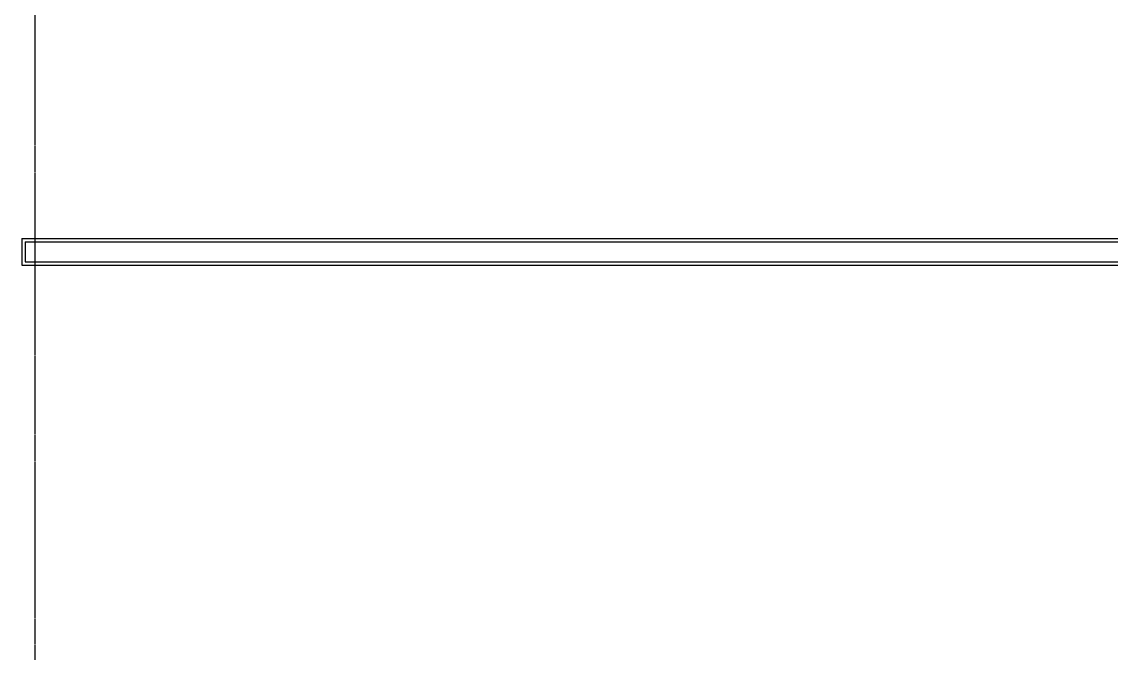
# Model space of a CAD drawing. Header units: millimetres. Extents: x 0 to 181737, y 0 to 59400.
# Drawn here: x 114650 to 118744, y 31815 to 34191 of the extents above; entities that cross this region are included whole.
import ezdxf

# ---------------------------------------------------------------- set-up
doc = ezdxf.new("R2010")
doc.units = ezdxf.units.MM
doc.header["$LTSCALE"] = 0.2
doc.linetypes.add('CENTER', pattern=[50.8, 31.75, -6.35, 6.35, -6.35])
doc.layers.add('A_建築', color=8, linetype='Continuous')
doc.layers.add('A_建築（軽鉄下地）', color=8, linetype='Continuous')
doc.layers.add('A_通芯', color=8, linetype='CENTER', plot=False)

msp = doc.modelspace()

# ---------------------------------------------------------------- linework, layer by layer
at = {"layer": 'A_建築'}
for p, q in [((114650, 33375), (114650, 33275)), ((114650, 33375), (125850, 33375)), ((114650, 33275), (125850, 33275))]:
    msp.add_line(p, q, dxfattribs=at)
at = {"layer": 'A_建築（軽鉄下地）', "color": 8, "ltscale": 50}
for p, q in [((114662.5, 33362.5), (114662.5, 33287.5)), ((114662.5, 33362.5), (125850, 33362.5)), ((114662.5, 33287.5), (125850, 33287.5))]:
    msp.add_line(p, q, dxfattribs=at)
at = {"layer": 'A_通芯', "color": 8}
msp.add_lwpolyline([(114700, 14565.35), (114700, 46450.31)], dxfattribs=at)

doc.saveas('drawing.dxf')
